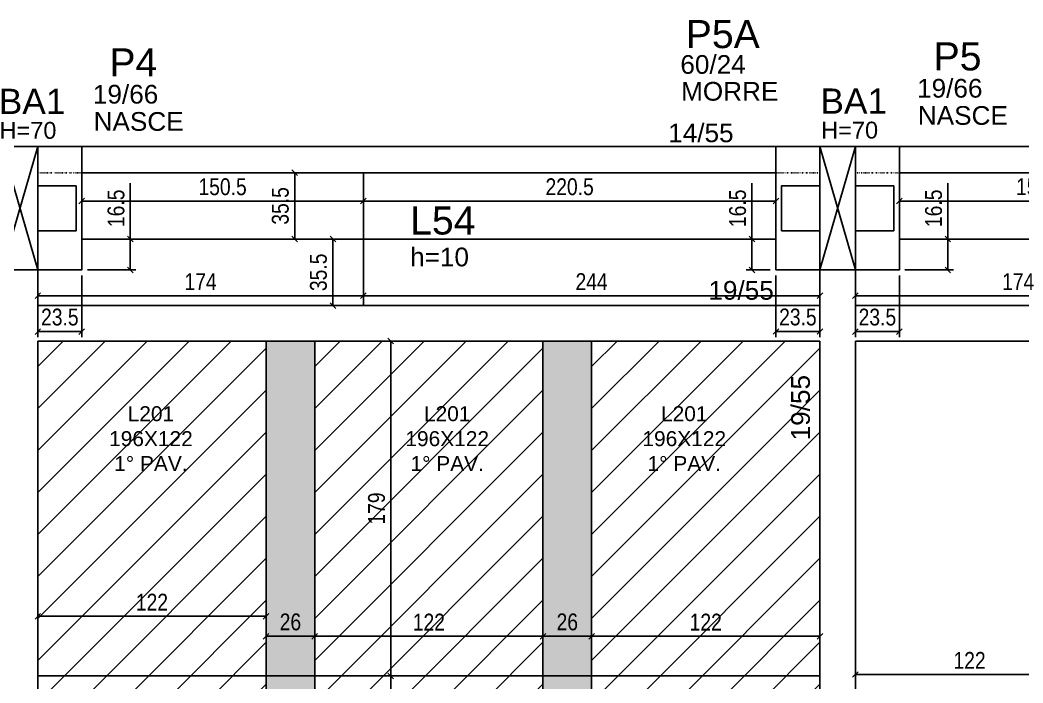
# Model space of a CAD drawing. Header units: millimetres. Extents: x 3753 to 7374, y 1906 to 3298.
# Drawn here: x 5129 to 5665, y 2937 to 3292 of the extents above; entities that cross this region are included whole.
import ezdxf

# ---------------------------------------------------------------- set-up
doc = ezdxf.new("R2010")
doc.units = ezdxf.units.MM
doc.linetypes.add('ESTILO_TQS_0004', pattern=[2, 0.5, -0.4, 0.1, -0.4, 0.1, -0.5])
for name, color, linetype in [('1', 1, 'Continuous'), ('3', 3, 'Continuous'), ('4', 4, 'Continuous'), ('7', 7, 'Continuous'), ('AUX00', 7, 'Continuous'), ('Painéis', 200, 'Continuous')]:
    doc.layers.add(name, color=color, linetype=linetype)
doc.layers.add('Hachura', color=251, linetype='Continuous', lineweight=9)
doc.layers.add('REAPROVEITAMENTO', color=251, linetype='Continuous', lineweight=9)
doc.styles.add('COTA TECNICA-50', font='techl___.ttf', dxfattribs={"height": 9})
doc.styles.get("Standard").update_dxf_attribs({"font": 'arial.ttf'})
doc.dimstyles.new('COTA PAINEL-50', dxfattribs={"dimtxt": 9, "dimasz": 3, "dimexe": 3, "dimexo": 3, "dimgap": 3, "dimtad": 1, "dimdec": 1, "dimzin": 12, "dimdsep": 46, "dimtxsty": 'COTA TECNICA-50', "dimblk1": 'OBLIQUE', "dimblk2": 'OBLIQUE', "dimsah": 1, "dimcen": 0.9, "dimclrd": 4, "dimclre": 4, "dimclrt": 240, "dimadec": 1, "dimazin": 3, "dimtfac": 1, "dimtdec": 1, "dimtmove": 0, "dimatfit": 3, "dimfxl": 1, "dimtolj": 1, "dimtzin": 12, "dimarcsym": 0})

# ---------------------------------------------------------------- blocks, each defined once
blk = doc.blocks.new('_Oblique')
at = {"color": 0, "linetype": 'ByBlock', "lineweight": -2}
blk.add_line((-0.5, -0.5), (0.5, 0.5), dxfattribs=at)
blk = doc.blocks.new('*D217')
at = {"layer": 'Defpoints', "color": 0, "transparency": 16777216}
for p in [(5138.16, 2979.79), (5260.16, 2980.45), (5260.16, 2973.08)]:
    blk.add_point(p, dxfattribs=at)
at = {"layer": 'Painéis', "color": 4, "lineweight": -2, "transparency": 16777216}
for p, q in [((5138.16, 2976.79), (5138.16, 2970.08)), ((5260.16, 2977.45), (5260.16, 2970.08)), ((5138.16, 2973.08), (5260.16, 2973.08))]:
    blk.add_line(p, q, dxfattribs=at)
at = {"layer": 'Painéis', "color": 4, "lineweight": -2, "transparency": 16777216, "xscale": 3, "yscale": 3, "zscale": 3, "rotation": 180}
blk.add_blockref('_Oblique', (5138.16, 2973.08), dxfattribs=at)
at = {"layer": 'Painéis', "color": 4, "lineweight": -2, "transparency": 16777216, "xscale": 3, "yscale": 3, "zscale": 3}
blk.add_blockref('_Oblique', (5260.16, 2973.08), dxfattribs=at)
at = {"layer": 'Painéis', "color": 240, "transparency": 16777216, "insert": (5199.16, 2980.63), "char_height": 9, "attachment_point": 5, "style": 'COTA TECNICA-50'}
blk.add_mtext('\\A1;122', dxfattribs=at)
blk = doc.blocks.new('*D344')
at = {"layer": 'Defpoints', "color": 0, "transparency": 16777216}
for p in [(5260.16, 2962.42), (5286.16, 2962.42), (5286.16, 2962.42)]:
    blk.add_point(p, dxfattribs=at)
at = {"layer": 'Painéis', "color": 4, "lineweight": -2, "transparency": 16777216}
blk.add_line((5260.16, 2962.42), (5286.16, 2962.42), dxfattribs=at)
at = {"layer": 'Painéis', "color": 4, "lineweight": -2, "transparency": 16777216, "xscale": 3, "yscale": 3, "zscale": 3, "rotation": 180}
blk.add_blockref('_Oblique', (5260.16, 2962.42), dxfattribs=at)
at = {"layer": 'Painéis', "color": 4, "lineweight": -2, "transparency": 16777216, "xscale": 3, "yscale": 3, "zscale": 3}
blk.add_blockref('_Oblique', (5286.16, 2962.42), dxfattribs=at)
at = {"layer": 'Painéis', "color": 240, "transparency": 16777216, "insert": (5273.16, 2970.01), "char_height": 9, "attachment_point": 5, "style": 'COTA TECNICA-50'}
blk.add_mtext('\\A1;26', dxfattribs=at)
blk = doc.blocks.new('*D345')
at = {"layer": 'Defpoints', "color": 0, "transparency": 16777216}
for p in [(5286.16, 2962.42), (5408.16, 2962.42), (5408.16, 2962.42)]:
    blk.add_point(p, dxfattribs=at)
at = {"layer": 'Painéis', "color": 4, "lineweight": -2, "transparency": 16777216}
blk.add_line((5286.16, 2962.42), (5408.16, 2962.42), dxfattribs=at)
at = {"layer": 'Painéis', "color": 4, "lineweight": -2, "transparency": 16777216, "xscale": 3, "yscale": 3, "zscale": 3, "rotation": 180}
blk.add_blockref('_Oblique', (5286.16, 2962.42), dxfattribs=at)
at = {"layer": 'Painéis', "color": 4, "lineweight": -2, "transparency": 16777216, "xscale": 3, "yscale": 3, "zscale": 3}
blk.add_blockref('_Oblique', (5408.16, 2962.42), dxfattribs=at)
at = {"layer": 'Painéis', "color": 240, "transparency": 16777216, "insert": (5347.16, 2969.97), "char_height": 9, "attachment_point": 5, "style": 'COTA TECNICA-50'}
blk.add_mtext('\\A1;122', dxfattribs=at)
blk = doc.blocks.new('*D346')
at = {"layer": 'Defpoints', "color": 0, "transparency": 16777216}
for p in [(5408.16, 2962.42), (5434.16, 2962.42), (5434.16, 2962.42)]:
    blk.add_point(p, dxfattribs=at)
at = {"layer": 'Painéis', "color": 4, "lineweight": -2, "transparency": 16777216}
blk.add_line((5408.16, 2962.42), (5434.16, 2962.42), dxfattribs=at)
at = {"layer": 'Painéis', "color": 4, "lineweight": -2, "transparency": 16777216, "xscale": 3, "yscale": 3, "zscale": 3, "rotation": 180}
blk.add_blockref('_Oblique', (5408.16, 2962.42), dxfattribs=at)
at = {"layer": 'Painéis', "color": 4, "lineweight": -2, "transparency": 16777216, "xscale": 3, "yscale": 3, "zscale": 3}
blk.add_blockref('_Oblique', (5434.16, 2962.42), dxfattribs=at)
at = {"layer": 'Painéis', "color": 240, "transparency": 16777216, "insert": (5421.16, 2970.01), "char_height": 9, "attachment_point": 5, "style": 'COTA TECNICA-50'}
blk.add_mtext('\\A1;26', dxfattribs=at)
blk = doc.blocks.new('*D347')
at = {"layer": 'Defpoints', "color": 0, "transparency": 16777216}
for p in [(5556.16, 2979.79), (5434.16, 2962.42), (5556.16, 2962.42)]:
    blk.add_point(p, dxfattribs=at)
at = {"layer": 'Painéis', "color": 4, "lineweight": -2, "transparency": 16777216}
for p, q in [((5556.16, 2976.79), (5556.16, 2959.42)), ((5434.16, 2962.42), (5556.16, 2962.42))]:
    blk.add_line(p, q, dxfattribs=at)
at = {"layer": 'Painéis', "color": 4, "lineweight": -2, "transparency": 16777216, "xscale": 3, "yscale": 3, "zscale": 3, "rotation": 180}
blk.add_blockref('_Oblique', (5434.16, 2962.42), dxfattribs=at)
at = {"layer": 'Painéis', "color": 4, "lineweight": -2, "transparency": 16777216, "xscale": 3, "yscale": 3, "zscale": 3}
blk.add_blockref('_Oblique', (5556.16, 2962.42), dxfattribs=at)
at = {"layer": 'Painéis', "color": 240, "transparency": 16777216, "insert": (5495.16, 2969.97), "char_height": 9, "attachment_point": 5, "style": 'COTA TECNICA-50'}
blk.add_mtext('\\A1;122', dxfattribs=at)
blk = doc.blocks.new('*D218')
at = {"layer": 'Defpoints', "color": 0, "transparency": 16777216}
for p in [(5326.81, 3120.17), (5326.81, 3120.17), (5326.81, 2941.17)]:
    blk.add_point(p, dxfattribs=at)
at = {"layer": 'Painéis', "color": 4, "lineweight": -2, "transparency": 16777216}
blk.add_line((5326.81, 2941.17), (5326.81, 3120.17), dxfattribs=at)
at = {"layer": 'Painéis', "color": 4, "lineweight": -2, "transparency": 16777216, "xscale": 3, "yscale": 3, "zscale": 3}
for p, rotation in [((5326.81, 3120.17), 90), ((5326.81, 2941.17), 270)]:
    blk.add_blockref('_Oblique', p, dxfattribs=dict(at, rotation=rotation))
at = {"layer": 'Painéis', "color": 240, "transparency": 16777216, "insert": (5319.22, 3030.67), "char_height": 9, "attachment_point": 5, "rotation": 90, "style": 'COTA TECNICA-50'}
blk.add_mtext('\\A1;179', dxfattribs=at)
blk = doc.blocks.new('*D219')
at = {"layer": 'Defpoints', "color": 0, "transparency": 16777216}
for p in [(5326.81, 2941.17), (5326.81, 2697.17), (5326.81, 2697.17)]:
    blk.add_point(p, dxfattribs=at)
at = {"layer": 'Painéis', "color": 4, "lineweight": -2, "transparency": 16777216}
blk.add_line((5326.81, 2941.17), (5326.81, 2697.17), dxfattribs=at)
at = {"layer": 'Painéis', "color": 4, "lineweight": -2, "transparency": 16777216, "xscale": 3, "yscale": 3, "zscale": 3}
for p, rotation in [((5326.81, 2941.17), 90), ((5326.81, 2697.17), 270)]:
    blk.add_blockref('_Oblique', p, dxfattribs=dict(at, rotation=rotation))
at = {"layer": 'Painéis', "color": 240, "transparency": 16777216, "insert": (5319.25, 2819.17), "char_height": 9, "attachment_point": 5, "rotation": 90, "style": 'COTA TECNICA-50'}
blk.add_mtext('\\A1;244', dxfattribs=at)
blk = doc.blocks.new('*D259')
at = {"layer": 'Defpoints', "color": 0, "transparency": 16777216}
for p in [(5598.66, 3174.67), (5624.57, 3174.67), (5598.66, 3158.17)]:
    blk.add_point(p, dxfattribs=at)
at = {"layer": 'Painéis', "color": 4, "lineweight": -2, "transparency": 16777216}
for p, q in [((5624.57, 3174.67), (5624.57, 3204.64)), ((5601.66, 3174.67), (5627.57, 3174.67)), ((5624.57, 3158.17), (5624.57, 3174.67)), ((5601.66, 3158.17), (5627.57, 3158.17))]:
    blk.add_line(p, q, dxfattribs=at)
at = {"layer": 'Painéis', "color": 4, "lineweight": -2, "transparency": 16777216, "xscale": 3, "yscale": 3, "zscale": 3}
for p, rotation in [((5624.57, 3174.67), 90), ((5624.57, 3158.17), 270)]:
    blk.add_blockref('_Oblique', p, dxfattribs=dict(at, rotation=rotation))
at = {"layer": 'Painéis', "color": 240, "transparency": 16777216, "insert": (5616.97, 3191.15), "char_height": 9, "attachment_point": 5, "rotation": 90, "style": 'COTA TECNICA-50'}
blk.add_mtext('\\A1;16.5', dxfattribs=at)
blk = doc.blocks.new('*D32')
at = {"layer": 'Defpoints', "color": 0, "transparency": 16777216}
for p in [(5575.16, 3158.17), (5598.66, 3158.17), (5598.66, 3125.26)]:
    blk.add_point(p, dxfattribs=at)
at = {"layer": 'Painéis', "color": 4, "lineweight": -2, "transparency": 16777216}
for p, q in [((5575.16, 3155.17), (5575.16, 3122.26)), ((5598.66, 3155.17), (5598.66, 3122.26)), ((5575.16, 3125.26), (5598.66, 3125.26))]:
    blk.add_line(p, q, dxfattribs=at)
at = {"layer": 'Painéis', "color": 4, "lineweight": -2, "transparency": 16777216, "xscale": 3, "yscale": 3, "zscale": 3, "rotation": 180}
blk.add_blockref('_Oblique', (5575.16, 3125.26), dxfattribs=at)
at = {"layer": 'Painéis', "color": 4, "lineweight": -2, "transparency": 16777216, "xscale": 3, "yscale": 3, "zscale": 3}
blk.add_blockref('_Oblique', (5598.66, 3125.26), dxfattribs=at)
at = {"layer": 'Painéis', "color": 240, "transparency": 16777216, "insert": (5586.91, 3132.96), "char_height": 9, "attachment_point": 5, "style": 'COTA TECNICA-50'}
blk.add_mtext('\\A1;23.5', dxfattribs=at)
blk = doc.blocks.new('*D261')
at = {"layer": 'Defpoints', "color": 0, "transparency": 16777216}
for p in [(5575.16, 3144.4), (5749.16, 3144.4), (5749.16, 3144.4)]:
    blk.add_point(p, dxfattribs=at)
at = {"layer": 'Painéis', "color": 4, "lineweight": -2, "transparency": 16777216}
blk.add_line((5575.16, 3144.4), (5749.16, 3144.4), dxfattribs=at)
at = {"layer": 'Painéis', "color": 4, "lineweight": -2, "transparency": 16777216, "xscale": 3, "yscale": 3, "zscale": 3, "rotation": 180}
blk.add_blockref('_Oblique', (5575.16, 3144.4), dxfattribs=at)
at = {"layer": 'Painéis', "color": 4, "lineweight": -2, "transparency": 16777216, "xscale": 3, "yscale": 3, "zscale": 3}
blk.add_blockref('_Oblique', (5749.16, 3144.4), dxfattribs=at)
at = {"layer": 'Painéis', "color": 240, "transparency": 16777216, "insert": (5662.16, 3151.96), "char_height": 9, "attachment_point": 5, "style": 'COTA TECNICA-50'}
blk.add_mtext('\\A1;174', dxfattribs=at)
blk = doc.blocks.new('*D36')
at = {"layer": 'Defpoints', "color": 0, "transparency": 16777216}
for p in [(5598.66, 3195.01), (5598.66, 3195.01), (5749.16, 3195.01)]:
    blk.add_point(p, dxfattribs=at)
at = {"layer": 'Painéis', "color": 4, "lineweight": -2, "transparency": 16777216}
blk.add_line((5749.16, 3195.01), (5598.66, 3195.01), dxfattribs=at)
at = {"layer": 'Painéis', "color": 4, "lineweight": -2, "transparency": 16777216, "xscale": 3, "yscale": 3, "zscale": 3, "rotation": 180}
blk.add_blockref('_Oblique', (5598.66, 3195.01), dxfattribs=at)
at = {"layer": 'Painéis', "color": 4, "lineweight": -2, "transparency": 16777216, "xscale": 3, "yscale": 3, "zscale": 3}
blk.add_blockref('_Oblique', (5749.16, 3195.01), dxfattribs=at)
at = {"layer": 'Painéis', "color": 240, "transparency": 16777216, "insert": (5673.91, 3202.61), "char_height": 9, "attachment_point": 5, "style": 'COTA TECNICA-50'}
blk.add_mtext('\\A1;150.5', dxfattribs=at)
blk = doc.blocks.new('*D262')
at = {"layer": 'Defpoints', "color": 0, "transparency": 16777216}
for p in [(5161.66, 3174.67), (5187.57, 3174.67), (5161.66, 3158.17)]:
    blk.add_point(p, dxfattribs=at)
at = {"layer": 'Painéis', "color": 4, "lineweight": -2, "transparency": 16777216}
for p, q in [((5187.57, 3174.67), (5187.57, 3204.64)), ((5164.66, 3174.67), (5190.57, 3174.67)), ((5187.57, 3158.17), (5187.57, 3174.67)), ((5164.66, 3158.17), (5190.57, 3158.17))]:
    blk.add_line(p, q, dxfattribs=at)
at = {"layer": 'Painéis', "color": 4, "lineweight": -2, "transparency": 16777216, "xscale": 3, "yscale": 3, "zscale": 3}
for p, rotation in [((5187.57, 3174.67), 90), ((5187.57, 3158.17), 270)]:
    blk.add_blockref('_Oblique', p, dxfattribs=dict(at, rotation=rotation))
at = {"layer": 'Painéis', "color": 240, "transparency": 16777216, "insert": (5179.97, 3191.15), "char_height": 9, "attachment_point": 5, "rotation": 90, "style": 'COTA TECNICA-50'}
blk.add_mtext('\\A1;16.5', dxfattribs=at)
blk = doc.blocks.new('*D39')
at = {"layer": 'Defpoints', "color": 0, "transparency": 16777216}
for p in [(5138.16, 3158.17), (5161.66, 3158.17), (5161.66, 3125.26)]:
    blk.add_point(p, dxfattribs=at)
at = {"layer": 'Painéis', "color": 4, "lineweight": -2, "transparency": 16777216}
for p, q in [((5138.16, 3155.17), (5138.16, 3122.26)), ((5161.66, 3155.17), (5161.66, 3122.26)), ((5138.16, 3125.26), (5161.66, 3125.26))]:
    blk.add_line(p, q, dxfattribs=at)
at = {"layer": 'Painéis', "color": 4, "lineweight": -2, "transparency": 16777216, "xscale": 3, "yscale": 3, "zscale": 3, "rotation": 180}
blk.add_blockref('_Oblique', (5138.16, 3125.26), dxfattribs=at)
at = {"layer": 'Painéis', "color": 4, "lineweight": -2, "transparency": 16777216, "xscale": 3, "yscale": 3, "zscale": 3}
blk.add_blockref('_Oblique', (5161.66, 3125.26), dxfattribs=at)
at = {"layer": 'Painéis', "color": 240, "transparency": 16777216, "insert": (5149.91, 3132.96), "char_height": 9, "attachment_point": 5, "style": 'COTA TECNICA-50'}
blk.add_mtext('\\A1;23.5', dxfattribs=at)
blk = doc.blocks.new('*D263')
at = {"layer": 'Defpoints', "color": 0, "transparency": 16777216}
for p in [(5519.82, 3174.67), (5532.66, 3174.67), (5532.66, 3158.17)]:
    blk.add_point(p, dxfattribs=at)
at = {"layer": 'Painéis', "color": 4, "lineweight": -2, "transparency": 16777216}
for p, q in [((5519.82, 3174.67), (5519.82, 3204.64)), ((5529.66, 3174.67), (5516.82, 3174.67)), ((5519.82, 3158.17), (5519.82, 3174.67)), ((5529.66, 3158.17), (5516.82, 3158.17))]:
    blk.add_line(p, q, dxfattribs=at)
at = {"layer": 'Painéis', "color": 4, "lineweight": -2, "transparency": 16777216, "xscale": 3, "yscale": 3, "zscale": 3}
for p, rotation in [((5519.82, 3174.67), 90), ((5519.82, 3158.17), 270)]:
    blk.add_blockref('_Oblique', p, dxfattribs=dict(at, rotation=rotation))
at = {"layer": 'Painéis', "color": 240, "transparency": 16777216, "insert": (5512.22, 3191.15), "char_height": 9, "attachment_point": 5, "rotation": 90, "style": 'COTA TECNICA-50'}
blk.add_mtext('\\A1;16.5', dxfattribs=at)
blk = doc.blocks.new('*D40')
at = {"layer": 'Defpoints', "color": 0, "transparency": 16777216}
for p in [(5532.66, 3158.17), (5556.16, 3158.17), (5532.66, 3125.31)]:
    blk.add_point(p, dxfattribs=at)
at = {"layer": 'Painéis', "color": 4, "lineweight": -2, "transparency": 16777216}
for p, q in [((5532.66, 3155.17), (5532.66, 3122.31)), ((5556.16, 3155.17), (5556.16, 3122.31)), ((5556.16, 3125.31), (5532.66, 3125.31))]:
    blk.add_line(p, q, dxfattribs=at)
at = {"layer": 'Painéis', "color": 4, "lineweight": -2, "transparency": 16777216, "xscale": 3, "yscale": 3, "zscale": 3, "rotation": 180}
blk.add_blockref('_Oblique', (5532.66, 3125.31), dxfattribs=at)
at = {"layer": 'Painéis', "color": 4, "lineweight": -2, "transparency": 16777216, "xscale": 3, "yscale": 3, "zscale": 3}
blk.add_blockref('_Oblique', (5556.16, 3125.31), dxfattribs=at)
at = {"layer": 'Painéis', "color": 240, "transparency": 16777216, "insert": (5544.41, 3133), "char_height": 9, "attachment_point": 5, "style": 'COTA TECNICA-50'}
blk.add_mtext('\\A1;23.5', dxfattribs=at)
blk = doc.blocks.new('*D264')
at = {"layer": 'Defpoints', "color": 0, "transparency": 16777216}
for p in [(5138.16, 3144.4), (5312.16, 3144.4), (5312.16, 3144.4)]:
    blk.add_point(p, dxfattribs=at)
at = {"layer": 'Painéis', "color": 4, "lineweight": -2, "transparency": 16777216}
blk.add_line((5138.16, 3144.4), (5312.16, 3144.4), dxfattribs=at)
at = {"layer": 'Painéis', "color": 4, "lineweight": -2, "transparency": 16777216, "xscale": 3, "yscale": 3, "zscale": 3, "rotation": 180}
blk.add_blockref('_Oblique', (5138.16, 3144.4), dxfattribs=at)
at = {"layer": 'Painéis', "color": 4, "lineweight": -2, "transparency": 16777216, "xscale": 3, "yscale": 3, "zscale": 3}
blk.add_blockref('_Oblique', (5312.16, 3144.4), dxfattribs=at)
at = {"layer": 'Painéis', "color": 240, "transparency": 16777216, "insert": (5225.16, 3151.96), "char_height": 9, "attachment_point": 5, "style": 'COTA TECNICA-50'}
blk.add_mtext('\\A1;174', dxfattribs=at)
blk = doc.blocks.new('*D41')
at = {"layer": 'Defpoints', "color": 0, "transparency": 16777216}
for p in [(5312.16, 3144.4), (5556.16, 3144.4), (5556.16, 3144.4)]:
    blk.add_point(p, dxfattribs=at)
at = {"layer": 'Painéis', "color": 4, "lineweight": -2, "transparency": 16777216}
blk.add_line((5312.16, 3144.4), (5556.16, 3144.4), dxfattribs=at)
at = {"layer": 'Painéis', "color": 4, "lineweight": -2, "transparency": 16777216, "xscale": 3, "yscale": 3, "zscale": 3, "rotation": 180}
blk.add_blockref('_Oblique', (5312.16, 3144.4), dxfattribs=at)
at = {"layer": 'Painéis', "color": 4, "lineweight": -2, "transparency": 16777216, "xscale": 3, "yscale": 3, "zscale": 3}
blk.add_blockref('_Oblique', (5556.16, 3144.4), dxfattribs=at)
at = {"layer": 'Painéis', "color": 240, "transparency": 16777216, "insert": (5434.16, 3151.96), "char_height": 9, "attachment_point": 5, "style": 'COTA TECNICA-50'}
blk.add_mtext('\\A1;244', dxfattribs=at)
blk = doc.blocks.new('*D42')
at = {"layer": 'Defpoints', "color": 0, "transparency": 16777216}
for p in [(5312.16, 3195.01), (5312.16, 3195.01), (5532.66, 3195.01)]:
    blk.add_point(p, dxfattribs=at)
at = {"layer": 'Painéis', "color": 4, "lineweight": -2, "transparency": 16777216}
blk.add_line((5532.66, 3195.01), (5312.16, 3195.01), dxfattribs=at)
at = {"layer": 'Painéis', "color": 4, "lineweight": -2, "transparency": 16777216, "xscale": 3, "yscale": 3, "zscale": 3, "rotation": 180}
blk.add_blockref('_Oblique', (5312.16, 3195.01), dxfattribs=at)
at = {"layer": 'Painéis', "color": 4, "lineweight": -2, "transparency": 16777216, "xscale": 3, "yscale": 3, "zscale": 3}
blk.add_blockref('_Oblique', (5532.66, 3195.01), dxfattribs=at)
at = {"layer": 'Painéis', "color": 240, "transparency": 16777216, "insert": (5422.41, 3202.61), "char_height": 9, "attachment_point": 5, "style": 'COTA TECNICA-50'}
blk.add_mtext('\\A1;220.5', dxfattribs=at)
blk = doc.blocks.new('*D43')
at = {"layer": 'Defpoints', "color": 0, "transparency": 16777216}
for p in [(5161.66, 3195.01), (5161.66, 3195.01), (5312.16, 3195.01)]:
    blk.add_point(p, dxfattribs=at)
at = {"layer": 'Painéis', "color": 4, "lineweight": -2, "transparency": 16777216}
blk.add_line((5312.16, 3195.01), (5161.66, 3195.01), dxfattribs=at)
at = {"layer": 'Painéis', "color": 4, "lineweight": -2, "transparency": 16777216, "xscale": 3, "yscale": 3, "zscale": 3, "rotation": 180}
blk.add_blockref('_Oblique', (5161.66, 3195.01), dxfattribs=at)
at = {"layer": 'Painéis', "color": 4, "lineweight": -2, "transparency": 16777216, "xscale": 3, "yscale": 3, "zscale": 3}
blk.add_blockref('_Oblique', (5312.16, 3195.01), dxfattribs=at)
at = {"layer": 'Painéis', "color": 240, "transparency": 16777216, "insert": (5236.91, 3202.61), "char_height": 9, "attachment_point": 5, "style": 'COTA TECNICA-50'}
blk.add_mtext('\\A1;150.5', dxfattribs=at)
blk = doc.blocks.new('*D44')
at = {"layer": 'Defpoints', "color": 0, "transparency": 16777216}
for p in [(5295.87, 3174.67), (5296.63, 3174.67), (5296.63, 3139.17)]:
    blk.add_point(p, dxfattribs=at)
at = {"layer": 'Painéis', "color": 4, "lineweight": -2, "transparency": 16777216}
for p, q in [((5293.63, 3174.67), (5292.87, 3174.67)), ((5295.87, 3139.17), (5295.87, 3174.67)), ((5293.63, 3139.17), (5292.87, 3139.17))]:
    blk.add_line(p, q, dxfattribs=at)
at = {"layer": 'Painéis', "color": 4, "lineweight": -2, "transparency": 16777216, "xscale": 3, "yscale": 3, "zscale": 3}
for p, rotation in [((5295.87, 3174.67), 90), ((5295.87, 3139.17), 270)]:
    blk.add_blockref('_Oblique', p, dxfattribs=dict(at, rotation=rotation))
at = {"layer": 'Painéis', "color": 240, "transparency": 16777216, "insert": (5288.17, 3156.92), "char_height": 9, "attachment_point": 5, "rotation": 90, "style": 'COTA TECNICA-50'}
blk.add_mtext('\\A1;35.5', dxfattribs=at)
blk = doc.blocks.new('*D45')
at = {"layer": 'Defpoints', "color": 0, "transparency": 16777216}
for p in [(5275.5, 3210.17), (5277.38, 3210.17), (5277.38, 3174.67)]:
    blk.add_point(p, dxfattribs=at)
at = {"layer": 'Painéis', "color": 4, "lineweight": -2, "transparency": 16777216}
for p, q in [((5274.38, 3210.17), (5272.5, 3210.17)), ((5275.5, 3174.67), (5275.5, 3210.17)), ((5274.38, 3174.67), (5272.5, 3174.67))]:
    blk.add_line(p, q, dxfattribs=at)
at = {"layer": 'Painéis', "color": 4, "lineweight": -2, "transparency": 16777216, "xscale": 3, "yscale": 3, "zscale": 3}
for p, rotation in [((5275.5, 3210.17), 90), ((5275.5, 3174.67), 270)]:
    blk.add_blockref('_Oblique', p, dxfattribs=dict(at, rotation=rotation))
at = {"layer": 'Painéis', "color": 240, "transparency": 16777216, "insert": (5267.8, 3192.42), "char_height": 9, "attachment_point": 5, "rotation": 90, "style": 'COTA TECNICA-50'}
blk.add_mtext('\\A1;35.5', dxfattribs=at)
blk = doc.blocks.new('*D166')
at = {"layer": 'Defpoints', "color": 0, "transparency": 16777216}
for p in [(5575.16, 2941.95), (5575.16, 2941.95), (5697.16, 2941.95)]:
    blk.add_point(p, dxfattribs=at)
at = {"layer": 'Painéis', "color": 4, "lineweight": -2, "transparency": 16777216}
blk.add_line((5697.16, 2941.95), (5575.16, 2941.95), dxfattribs=at)
at = {"layer": 'Painéis', "color": 4, "lineweight": -2, "transparency": 16777216, "xscale": 3, "yscale": 3, "zscale": 3, "rotation": 180}
blk.add_blockref('_Oblique', (5575.16, 2941.95), dxfattribs=at)
at = {"layer": 'Painéis', "color": 4, "lineweight": -2, "transparency": 16777216, "xscale": 3, "yscale": 3, "zscale": 3}
blk.add_blockref('_Oblique', (5697.16, 2941.95), dxfattribs=at)
at = {"layer": 'Painéis', "color": 240, "transparency": 16777216, "insert": (5636.16, 2949.5), "char_height": 9, "attachment_point": 5, "style": 'COTA TECNICA-50'}
blk.add_mtext('\\A1;122', dxfattribs=at)

msp = doc.modelspace()

# ---------------------------------------------------------------- hatches: boundary and pattern name
at = {"layer": 'Hachura', "linetype": 'ByBlock'}
h = msp.add_hatch(color=256, dxfattribs=at)
h.dxf.hatch_style = 1
h.paths.add_polyline_path([(5286.16, 3120.17), (5260.16, 3120.17), (5260.16, 2697.17), (5286.16, 2697.17)])
h = msp.add_hatch(color=256, dxfattribs=at)
h.dxf.hatch_style = 1
h.paths.add_polyline_path([(5434.16, 3120.17), (5408.16, 3120.17), (5408.16, 2697.17), (5434.16, 2697.17)])
at = {"layer": 'REAPROVEITAMENTO', "linetype": 'ByBlock'}
h = msp.add_hatch(dxfattribs=at)
h.set_pattern_fill('ANSI31', color=256, scale=5, style=2)
h.set_pattern_definition([(45, (-1136.352, 716.047), (-11.22532, 11.22532), [])])
h.paths.add_polyline_path([(5260.16, 3120.17), (5138.16, 3120.17), (5138.16, 2782.17), (5168.66, 2782.17), (5168.66, 2697.17), (5260.16, 2697.17)])
h = msp.add_hatch(dxfattribs=at)
h.set_pattern_fill('ANSI31', color=256, scale=5, style=2)
h.set_pattern_definition([(45, (-988.352, 716.047), (-11.22532, 11.22532), [])])
h.paths.add_polyline_path([(5408.16, 3120.17), (5286.16, 3120.17), (5286.16, 2697.17), (5408.16, 2697.17)])
h = msp.add_hatch(dxfattribs=at)
h.set_pattern_fill('ANSI31', color=256, scale=5, style=2)
h.set_pattern_definition([(45, (-840.352, 716.047), (-11.22532, 11.22532), [])])
h.paths.add_polyline_path([(5556.16, 3120.17), (5434.16, 3120.17), (5434.16, 2697.17), (5553.66, 2697.17), (5553.66, 2776.17), (5556.16, 2776.17)])

# ---------------------------------------------------------------- linework, layer by layer
at = {"layer": '1', "linetype": 'Continuous'}
for p, q in [((5119.16, 3158.17), (5138.16, 3224.17)), ((5119.16, 3224.17), (5138.16, 3158.17)), ((5556.16, 3158.17), (5575.16, 3224.17)), ((5556.16, 3224.17), (5575.16, 3158.17))]:
    msp.add_line(p, q, dxfattribs=at)
at = {"layer": '3', "linetype": 'Continuous'}
for p, q in [((5138.16, 3224.17), (5556.16, 3224.17)), ((5575.16, 3224.17), (5993.16, 3224.17)), ((5161.66, 3210.17), (5532.66, 3210.17)), ((5598.66, 3210.17), (5969.66, 3210.17))]:
    msp.add_line(p, q, dxfattribs=at)
at = {"layer": '3', "linetype": 'ESTILO_TQS_0004'}
for p, q in [((5161.66, 3210.17), (5138.16, 3210.17)), ((5532.66, 3210.17), (5556.16, 3210.17)), ((5598.66, 3210.17), (5575.16, 3210.17))]:
    msp.add_line(p, q, dxfattribs=at)
at = {"layer": '3', "linetype": 'Continuous'}
for points in [[(5095.66, 3158.17), (5161.66, 3158.17), (5161.66, 3224.17), (5095.66, 3224.17), (5095.66, 3158.17)], [(5532.66, 3158.17), (5598.66, 3158.17), (5598.66, 3224.17), (5532.66, 3224.17), (5532.66, 3158.17)], [(5138.16, 3139.17), (5138.16, 3158.17)], [(5556.16, 3158.17), (5556.16, 3139.17)], [(5575.16, 3139.17), (5575.16, 3158.17)], [(5556.16, 3139.17), (5138.16, 3139.17)], [(5993.16, 3139.17), (5575.16, 3139.17)], [(5138.16, 3120.17), (5556.16, 3120.17)], [(5138.16, 2782.17), (5138.16, 3120.17)], [(5556.16, 3120.17), (5556.16, 2776.17)], [(5575.16, 3120.17), (5993.16, 3120.17)], [(5575.16, 2776.17), (5575.16, 3120.17)]]:
    msp.add_lwpolyline(points, dxfattribs=at)
at = {"layer": '7', "linetype": 'Continuous'}
for points in [[(5119.16, 3158.17), (5138.16, 3158.17), (5138.16, 3224.17), (5119.16, 3224.17), (5119.16, 3158.17)], [(5556.16, 3158.17), (5575.16, 3158.17), (5575.16, 3224.17), (5556.16, 3224.17), (5556.16, 3158.17)], [(5158.66, 3203.17), (5138.16, 3203.17), (5138.16, 3179.17), (5158.66, 3179.17), (5158.66, 3203.17)], [(5556.16, 3203.17), (5535.66, 3203.17), (5535.66, 3179.17), (5556.16, 3179.17), (5556.16, 3203.17)], [(5595.66, 3203.17), (5575.16, 3203.17), (5575.16, 3179.17), (5595.66, 3179.17), (5595.66, 3203.17)]]:
    msp.add_lwpolyline(points, dxfattribs=at)
at = {"layer": 'Painéis'}
for p, q in [((5312.16, 3210.17), (5312.16, 3139.17)), ((5161.66, 3174.67), (5532.66, 3174.67)), ((5598.66, 3174.67), (5969.66, 3174.67)), ((5260.16, 2697.17), (5260.16, 3120.17)), ((5286.16, 2697.17), (5286.16, 3120.17)), ((5408.16, 2697.17), (5408.16, 3120.17)), ((5434.16, 2697.17), (5434.16, 3120.17)), ((5556.16, 2941.17), (5138.16, 2941.17))]:
    msp.add_line(p, q, dxfattribs=at)

# ---------------------------------------------------------------- texts
at = {"layer": '3', "linetype": 'Continuous'}
for s, height, p in [('60/24', 10, (5481.59, 3263.03)), ('19/66', 10, (5608.13, 3250.31)), ('19/66', 10, (5167.58, 3247.12)), ('MORRE', 10, (5481.98, 3248.68)), ('NASCE', 10, (5608.52, 3235.77)), ('NASCE', 10, (5167.97, 3232.57)), ('H=70', 9, (5117.7, 3228.3)), ('14/55', 10, (5475.1, 3226.47)), ('H=70', 9, (5556.89, 3228.45)), ('h=10', 10, (5337.14, 3160.13)), ('19/55', 10, (5496.57, 3142.28))]:
    msp.add_text(s, height=height, dxfattribs=at).set_placement(p)
msp.add_text('19/55', height=10, rotation=90, dxfattribs=at).set_placement((5550.82, 3067.1))
at = {"layer": '4', "linetype": 'Continuous'}
for s, height, p in [('P5A', 15, (5484.46, 3276.76)), ('P4', 15, (5176.39, 3261.64)), ('P5', 15, (5616.94, 3264.84)), ('BA1', 13.5, (5117.27, 3241.56)), ('BA1', 13.5, (5556.46, 3241.7)), ('L54', 15, (5337.14, 3177.13))]:
    msp.add_text(s, height=height, dxfattribs=at).set_placement(p)
at = {"layer": 'AUX00', "char_height": 8, "attachment_point": 1}
for insert in [(5137.05, 3085.36), (5295.42, 3085.36), (5422.12, 3085.36)]:
    msp.add_mtext_dynamic_manual_height_columns('\\pxqc;L201^J196X122^J1° PAV.', width=123.1041, gutter_width=12.5, heights=[0], dxfattribs=dict(at, insert=insert))

# ---------------------------------------------------------------- dimensions: what is measured, and where the dimension line sits
at = {"layer": 'Painéis'}
for base, p1, p2, picture, middle in [((5275.5, 3210.17), (5277.38, 3174.67), (5277.38, 3210.17), '*D45', (5267.8, 3192.42)), ((5187.57, 3174.67), (5161.66, 3158.17), (5161.66, 3174.67), '*D262', (5179.97, 3191.15)), ((5519.82, 3174.67), (5532.66, 3158.17), (5532.66, 3174.67), '*D263', (5512.22, 3191.15)), ((5624.57, 3174.67), (5598.66, 3158.17), (5598.66, 3174.67), '*D259', (5616.97, 3191.15)), ((5295.87, 3174.67), (5296.63, 3139.17), (5296.63, 3174.67), '*D44', (5288.17, 3156.92)), ((5326.81, 3120.17), (5326.81, 2941.17), (5326.81, 3120.17), '*D218', (5319.22, 3030.67)), ((5326.81, 2697.17), (5326.81, 2941.17), (5326.81, 2697.17), '*D219', (5319.25, 2819.17))]:
    dim = msp.add_linear_dim(base=base, p1=p1, p2=p2, angle=90, dimstyle='COTA PAINEL-50', dxfattribs=at)
    dim.commit()
    dim.dimension.update_dxf_attribs({"geometry": picture, "text_midpoint": middle})
for base, p1, p2, picture, middle in [((5161.66, 3195.01), (5312.16, 3195.01), (5161.66, 3195.01), '*D43', (5236.91, 3202.61)), ((5312.16, 3195.01), (5532.66, 3195.01), (5312.16, 3195.01), '*D42', (5422.41, 3202.61)), ((5598.66, 3195.01), (5749.16, 3195.01), (5598.66, 3195.01), '*D36', (5673.91, 3202.61)), ((5312.16, 3144.4), (5138.16, 3144.4), (5312.16, 3144.4), '*D264', (5225.16, 3151.96)), ((5556.16, 3144.4), (5312.16, 3144.4), (5556.16, 3144.4), '*D41', (5434.16, 3151.96)), ((5749.16, 3144.4), (5575.16, 3144.4), (5749.16, 3144.4), '*D261', (5662.16, 3151.96)), ((5260.16, 2973.08), (5138.16, 2979.79), (5260.16, 2980.45), '*D217', (5199.16, 2980.63))]:
    dim = msp.add_linear_dim(base=base, p1=p1, p2=p2, dimstyle='COTA PAINEL-50', dxfattribs=at)
    dim.commit()
    dim.dimension.update_dxf_attribs({"geometry": picture, "text_midpoint": middle})
for base, p1, p2, picture, middle in [((5161.66, 3125.26), (5138.16, 3158.17), (5161.66, 3158.17), '*D39', (5149.91, 3125.26)), ((5532.66, 3125.31), (5556.16, 3158.17), (5532.66, 3158.17), '*D40', (5544.41, 3125.31)), ((5598.66, 3125.26), (5575.16, 3158.17), (5598.66, 3158.17), '*D32', (5586.91, 3125.26))]:
    dim = msp.add_linear_dim(base=base, p1=p1, p2=p2, dimstyle='COTA PAINEL-50', dxfattribs=at)
    dim.commit()
    dim.dimension.update_dxf_attribs({"geometry": picture, "text_midpoint": middle, "dimtype": 160})
for base, p1, p2, picture, middle in [((5286.16, 2962.42), (5260.16, 2962.42), (5286.16, 2962.42), '*D344', (5273.16, 2970.01)), ((5408.16, 2962.42), (5286.16, 2962.42), (5408.16, 2962.42), '*D345', (5347.16, 2969.97)), ((5434.16, 2962.42), (5408.16, 2962.42), (5434.16, 2962.42), '*D346', (5421.16, 2970.01)), ((5556.16, 2962.42), (5434.16, 2962.42), (5556.16, 2979.79), '*D347', (5495.16, 2969.97))]:
    dim = msp.add_linear_dim(base=base, p1=p1, p2=p2, dimstyle='COTA PAINEL-50', override={"dimtmove": 1}, dxfattribs=at)
    dim.commit()
    dim.dimension.update_dxf_attribs({"geometry": picture, "text_midpoint": middle})
dim = msp.add_linear_dim(base=(5575.16, 2941.95), p1=(5697.16, 2941.95), p2=(5575.16, 2941.95), angle=180, dimstyle='COTA PAINEL-50', override={"dimtmove": 1}, dxfattribs=at)
dim.commit()
dim.dimension.update_dxf_attribs({"geometry": '*D166', "text_midpoint": (5636.16, 2949.5)})

doc.saveas('drawing.dxf')
